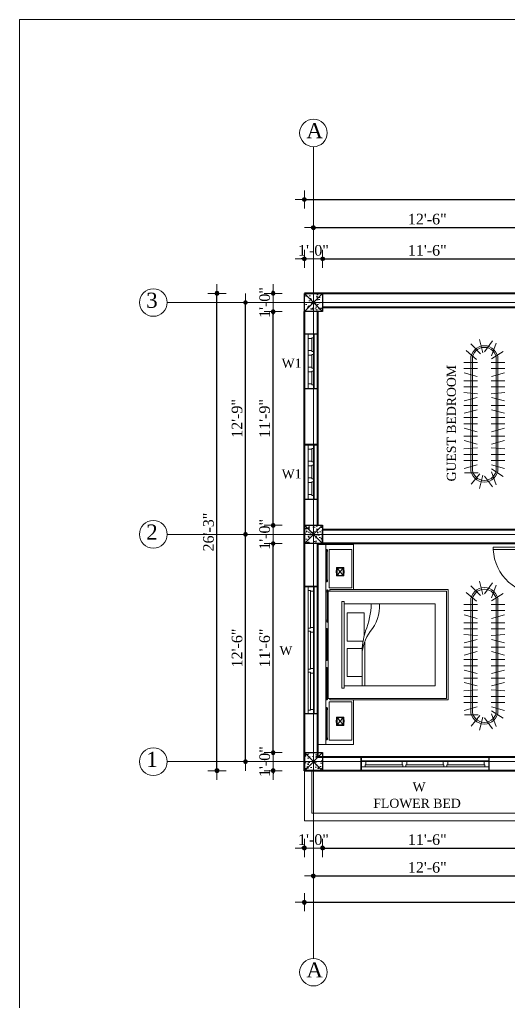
# Model space of a CAD drawing. Header units: inches. Extents: x 897 to 49934, y -34925 to -18564.
# Drawn here: x 7509 to 7831, y -25420 to -24773 of the extents above; entities that cross this region are included whole.
import ezdxf

# ---------------------------------------------------------------- set-up
doc = ezdxf.new("R2010")
doc.units = ezdxf.units.IN
doc.header["$LTSCALE"] = 35
doc.header["$MEASUREMENT"] = 0
doc.header["$PDMODE"] = 34
for name, color, linetype, lineweight in [('SES- Door&Window', 21, 'Continuous', 15), ('SES-DIMENSION', 142, 'Continuous', 13), ('SES-Furniture', 45, 'Continuous', 5), ('SES-HACTH', 8, 'Continuous', 13), ('SES-REBARS', 1, 'Continuous', 40), ('SES-Set Back Line', 2, 'Continuous', 15), ('SES-Staircase', 134, 'Continuous', 13), ('SES-TEXT', 3, 'Continuous', 20), ('SES-Wall Plan', 6, 'Continuous', 30)]:
    doc.layers.add(name, color=color, linetype=linetype, lineweight=lineweight)
doc.styles.add('7 INCH', font='times.ttf', dxfattribs={"height": 7})
doc.styles.add('SES-ARAIL', font='times.ttf', dxfattribs={"height": 6})
doc.dimstyles.new('7 INCH', dxfattribs={"dimscale": 0, "dimtxt": 7, "dimasz": 1, "dimexe": 2, "dimexo": 9, "dimgap": 2, "dimtad": 1, "dimdec": 0, "dimzin": 3, "dimdsep": 46, "dimlunit": 4, "dimtxsty": '7 INCH', "dimblk": 'DIM', "dimcen": 3, "dimdle": 3, "dimse1": 1, "dimse2": 1, "dimclrd": 256, "dimclre": 256, "dimclrt": 7, "dimadec": 1, "dimazin": 2, "dimtfac": 1, "dimtdec": 0, "dimtix": 1, "dimtofl": 0, "dimtmove": 2, "dimatfit": 3, "dimldrblk": 'ARW', "dimfxl": 2, "dimfrac": 2, "dimtolj": 2, "dimtzin": 0, "dimarcsym": 0})

# ---------------------------------------------------------------- blocks, each defined once
blk = doc.blocks.new('c11')
at = {"layer": 'SES-HACTH', "linetype": 'ByBlock'}
h = blk.add_hatch(dxfattribs=at)
h.set_pattern_fill('AR-CONC', color=256)
h.set_pattern_definition([(50, (-20422.33, 19414.4167), (7.1726018, -0.6275213), [0.75, -8.25]), (355, (-20422.33, 19414.417), (-1.3875133, 7.5219213), [0.6, -6.6]), (100.451444, (-20421.732, 19414.3644), (5.7850885, 6.8943999), [0.637402, -7.0114211]), (46.1842, (-20422.33, 19416.417), (10.6724133, -1.6551928), [1.125, -12.375]), (96.635635, (-20421.441, 19416.279), (9.3466195, 9.741186), [0.9561034, -10.5171376]), (351.184164, (-20422.33, 19416.417), (9.3466195, 9.741186), [0.9, -9.9]), (21, (-20421.33, 19415.9167), (5.9690705, -4.0261889), [0.75, -8.25]), (326, (-20421.33, 19415.917), (2.4331533, 7.2515005), [0.6, -6.6]), (71.451445, (-20420.8325, 19415.581), (8.4022238, 3.2253115), [0.6374019, -7.0114211]), (37.5, (-20422.33, 19414.4167), (0.12159855, 3.32893854), [0, -6.52, 0, -6.7, 0, -6.625]), (7.5, (-20422.33, 19414.4167), (2.63069537, 3.9441171), [0, -3.82, 0, -6.37, 0, -2.525]), (327.5, (-20424.56, 19414.4167), (5.33822436, -0.22554872), [0, -2.5, 0, -7.8, 0, -10.35]), (317.5, (-20425.56, 19414.4167), (5.8318617, 1.0010498), [0, -3.25, 0, -5.18, 0, -7.35])])
h.paths.add_polyline_path([(-6, 6), (-6, -6), (6, -6), (6, 6)])
for p, q in [((-6, 6), (6, -6)), ((6, 6), (-6, -6))]:
    blk.add_line(p, q, dxfattribs=at)
at = {"layer": 'SES-Wall Plan', "linetype": 'ByBlock'}
blk.add_lwpolyline([(-6, 6), (6, 6), (6, -6), (-6, -6)], close=True, dxfattribs=at)
blk = doc.blocks.new('6H')
at = {"layer": 'SES- Door&Window'}
for p, q in [((-78, -2.5), (-75.5, -2.5)), ((-75.5, -2.5), (3.5, -2.5)), ((-75.5, -2.5), (-75.5, -4)), ((-75.5, -4), (-75, -4)), ((-50.5, -4), (-75.5, -4)), ((-75, -4), (-75, -6.5)), ((-51, -4), (-51, -6.5)), ((-50.5, -2.5), (-50.5, -4)), ((-48.5, -2.5), (-48.5, -4)), ((-48.5, -4), (-48, -4)), ((-23.5, -4), (-48.5, -4)), ((-48, -4), (-48, -6.5)), ((-24, -4), (-24, -6.5)), ((-23.5, -4), (-24, -4)), ((-23.5, -2.5), (-23.5, -4)), ((-21.5, -2.5), (-21.5, -4)), ((3, -4), (-21.5, -4)), ((-21, -4), (-21, -6.5)), ((3, -4), (3, -6.5)), ((3.5, -4), (3, -4)), ((6, -2.5), (3.5, -2.5)), ((3.5, -2.5), (3.5, -4)), ((-78, -6.5), (-75, -6.5)), ((3, -6.5), (-75, -6.5)), ((6, -6.5), (3, -6.5))]:
    blk.add_line(p, q, dxfattribs=at)
at = {"layer": 'SES-Wall Plan'}
for p, q in [((-78, -9), (-78, 0)), ((-78, -9), (-78, 0)), ((6, -9), (6, 0))]:
    blk.add_line(p, q, dxfattribs=at)
blk.add_lwpolyline([(6, 0), (-78, 0), (-78, -9), (6, -9)], close=True, dxfattribs=at)
blk = doc.blocks.new('DIM')
at = {"layer": 'SES-DIMENSION'}
h = blk.add_hatch(color=256, dxfattribs=at)
h.paths.add_polyline_path([(0, 1.28), (0, 0), (1.28, 0, 0.414214)])
h.paths.add_polyline_path([(1.28, 0), (0, 0), (0, -1.28, 0.414214)])
h.paths.add_polyline_path([(0, 0), (-1.28, 0, 0.414214), (0, -1.28)])
h.paths.add_polyline_path([(0, 1.28, 0.414214), (-1.28, 0), (0, 0)])
for p, q in [((-6, 0), (6, 0)), ((0, 6), (0, -6))]:
    blk.add_line(p, q, dxfattribs=at)
blk.add_circle((0, 0), 1.28, dxfattribs=at)
blk = doc.blocks.new('*D954')
at = {"layer": 'Defpoints', "color": 0, "linetype": 'ByBlock', "transparency": 16777216}
for p in [(7696.97, -25268), (7708.97, -25268), (7708.97, -25319)]:
    blk.add_point(p, dxfattribs=at)
at = {"layer": 'SES-DIMENSION', "linetype": 'ByBlock', "lineweight": -2, "transparency": 16777216}
for p, q in [((7695.97, -25319), (7694.97, -25319)), ((7709.97, -25319), (7710.97, -25319))]:
    blk.add_line(p, q, dxfattribs=at)
blk.add_blockref('DIM', (7696.97, -25319), dxfattribs=at)
at = {"layer": 'SES-DIMENSION', "linetype": 'ByBlock', "lineweight": -2, "transparency": 16777216, "rotation": 180}
blk.add_blockref('DIM', (7708.97, -25319), dxfattribs=at)
at = {"layer": 'SES-DIMENSION', "color": 7, "linetype": 'ByBlock', "transparency": 16777216, "insert": (7702.97, -25313.44), "char_height": 7, "attachment_point": 5, "style": '7 INCH'}
blk.add_mtext('\\A2;1\'-0"', dxfattribs=at)
blk = doc.blocks.new('ARW')
at = {"layer": 'SES-DIMENSION'}
blk.add_lwpolyline([(10, 0, 0, 6, 0), (0, 0, 0, 0, 0), (10, 0, 0, 0, 0)], format="xyseb", dxfattribs=at)
blk = doc.blocks.new('*D955')
at = {"layer": 'Defpoints', "color": 0, "linetype": 'ByBlock', "transparency": 16777216}
for p in [(7708.97, -25268), (7846.97, -25268), (7846.97, -25319)]:
    blk.add_point(p, dxfattribs=at)
at = {"layer": 'SES-DIMENSION', "linetype": 'ByBlock', "lineweight": -2, "transparency": 16777216}
blk.add_line((7709.97, -25319), (7845.97, -25319), dxfattribs=at)
at = {"layer": 'SES-DIMENSION', "linetype": 'ByBlock', "lineweight": -2, "transparency": 16777216, "rotation": 180}
blk.add_blockref('DIM', (7708.97, -25319), dxfattribs=at)
at = {"layer": 'SES-DIMENSION', "linetype": 'ByBlock', "lineweight": -2, "transparency": 16777216}
blk.add_blockref('DIM', (7846.97, -25319), dxfattribs=at)
at = {"layer": 'SES-DIMENSION', "color": 7, "linetype": 'ByBlock', "transparency": 16777216, "insert": (7777.97, -25313.44), "char_height": 7, "attachment_point": 5, "style": '7 INCH'}
blk.add_mtext('\\A2;11\'-6"', dxfattribs=at)
blk = doc.blocks.new('*D961')
at = {"layer": 'Defpoints', "color": 0, "linetype": 'ByBlock', "transparency": 16777216}
for p in [(7702.97, -25268), (7852.97, -25268), (7852.97, -25337.34)]:
    blk.add_point(p, dxfattribs=at)
at = {"layer": 'SES-DIMENSION', "linetype": 'ByBlock', "lineweight": -2, "transparency": 16777216}
blk.add_line((7703.97, -25337.34), (7851.97, -25337.34), dxfattribs=at)
at = {"layer": 'SES-DIMENSION', "linetype": 'ByBlock', "lineweight": -2, "transparency": 16777216, "rotation": 180}
blk.add_blockref('DIM', (7702.97, -25337.34), dxfattribs=at)
at = {"layer": 'SES-DIMENSION', "linetype": 'ByBlock', "lineweight": -2, "transparency": 16777216}
blk.add_blockref('DIM', (7852.97, -25337.34), dxfattribs=at)
at = {"layer": 'SES-DIMENSION', "color": 7, "linetype": 'ByBlock', "transparency": 16777216, "insert": (7777.97, -25331.78), "char_height": 7, "attachment_point": 5, "style": '7 INCH'}
blk.add_mtext('\\A2;12\'-6"', dxfattribs=at)
blk = doc.blocks.new('*D964')
at = {"layer": 'Defpoints', "color": 0, "linetype": 'ByBlock', "transparency": 16777216}
for p in [(7696.97, -25268), (8146.97, -25268), (8146.97, -25354.71)]:
    blk.add_point(p, dxfattribs=at)
at = {"layer": 'SES-DIMENSION', "linetype": 'ByBlock', "lineweight": -2, "transparency": 16777216}
blk.add_line((7697.97, -25354.71), (8145.97, -25354.71), dxfattribs=at)
at = {"layer": 'SES-DIMENSION', "linetype": 'ByBlock', "lineweight": -2, "transparency": 16777216, "rotation": 180}
blk.add_blockref('DIM', (7696.97, -25354.71), dxfattribs=at)
at = {"layer": 'SES-DIMENSION', "linetype": 'ByBlock', "lineweight": -2, "transparency": 16777216}
blk.add_blockref('DIM', (8146.97, -25354.71), dxfattribs=at)
at = {"layer": 'SES-DIMENSION', "color": 7, "linetype": 'ByBlock', "transparency": 16777216, "insert": (7921.97, -25349.14), "char_height": 7, "attachment_point": 5, "style": '7 INCH'}
blk.add_mtext('\\A2;37\'-6"', dxfattribs=at)
blk = doc.blocks.new('*D965')
at = {"layer": 'Defpoints', "color": 0, "linetype": 'ByBlock', "transparency": 16777216}
for p in [(7676.41, -25256), (7696.97, -25256), (7696.97, -25268)]:
    blk.add_point(p, dxfattribs=at)
at = {"layer": 'SES-DIMENSION', "linetype": 'ByBlock', "lineweight": -2, "transparency": 16777216}
for p, q in [((7676.41, -25255), (7676.41, -25254)), ((7676.41, -25269), (7676.41, -25270))]:
    blk.add_line(p, q, dxfattribs=at)
for p, rotation in [((7676.41, -25256), 270), ((7676.41, -25268), 90)]:
    blk.add_blockref('DIM', p, dxfattribs=dict(at, rotation=rotation))
at = {"layer": 'SES-DIMENSION', "color": 7, "linetype": 'ByBlock', "transparency": 16777216, "insert": (7670.84, -25262), "char_height": 7, "attachment_point": 5, "rotation": 90, "style": '7 INCH'}
blk.add_mtext('\\A2;1\'-0"', dxfattribs=at)
blk = doc.blocks.new('*D966')
at = {"layer": 'Defpoints', "color": 0, "linetype": 'ByBlock', "transparency": 16777216}
for p in [(7676.41, -25118.11), (7696.97, -25118.11), (7696.97, -25256)]:
    blk.add_point(p, dxfattribs=at)
at = {"layer": 'SES-DIMENSION', "linetype": 'ByBlock', "lineweight": -2, "transparency": 16777216}
blk.add_line((7676.41, -25255), (7676.41, -25119.11), dxfattribs=at)
for p, rotation in [((7676.41, -25118.11), 90), ((7676.41, -25256), 270)]:
    blk.add_blockref('DIM', p, dxfattribs=dict(at, rotation=rotation))
at = {"layer": 'SES-DIMENSION', "color": 7, "linetype": 'ByBlock', "transparency": 16777216, "insert": (7670.84, -25187.06), "char_height": 7, "attachment_point": 5, "rotation": 90, "style": '7 INCH'}
blk.add_mtext('\\A2;11\'-6"', dxfattribs=at)
blk = doc.blocks.new('*D967')
at = {"layer": 'Defpoints', "color": 0, "linetype": 'ByBlock', "transparency": 16777216}
for p in [(7676.41, -25106.11), (7696.97, -25106.11), (7696.97, -25118.11)]:
    blk.add_point(p, dxfattribs=at)
at = {"layer": 'SES-DIMENSION', "linetype": 'ByBlock', "lineweight": -2, "transparency": 16777216}
for p, q in [((7676.41, -25105.11), (7676.41, -25104.11)), ((7676.41, -25119.11), (7676.41, -25120.11))]:
    blk.add_line(p, q, dxfattribs=at)
for p, rotation in [((7676.41, -25106.11), 270), ((7676.41, -25118.11), 90)]:
    blk.add_blockref('DIM', p, dxfattribs=dict(at, rotation=rotation))
at = {"layer": 'SES-DIMENSION', "color": 7, "linetype": 'ByBlock', "transparency": 16777216, "insert": (7670.84, -25112.11), "char_height": 7, "attachment_point": 5, "rotation": 90, "style": '7 INCH'}
blk.add_mtext('\\A2;1\'-0"', dxfattribs=at)
blk = doc.blocks.new('*D968')
at = {"layer": 'Defpoints', "color": 0, "linetype": 'ByBlock', "transparency": 16777216}
for p in [(7676.41, -24965.22), (7696.97, -24965.22), (7696.97, -25106.11)]:
    blk.add_point(p, dxfattribs=at)
at = {"layer": 'SES-DIMENSION', "linetype": 'ByBlock', "lineweight": -2, "transparency": 16777216}
blk.add_line((7676.41, -25105.11), (7676.41, -24966.22), dxfattribs=at)
for p, rotation in [((7676.41, -24965.22), 90), ((7676.41, -25106.11), 270)]:
    blk.add_blockref('DIM', p, dxfattribs=dict(at, rotation=rotation))
at = {"layer": 'SES-DIMENSION', "color": 7, "linetype": 'ByBlock', "transparency": 16777216, "insert": (7670.83, -25035.67), "char_height": 7, "attachment_point": 5, "rotation": 90, "style": '7 INCH'}
blk.add_mtext('\\A2;11\'-9"', dxfattribs=at)
blk = doc.blocks.new('*D969')
at = {"layer": 'Defpoints', "color": 0, "linetype": 'ByBlock', "transparency": 16777216}
for p in [(7676.41, -24953.22), (7696.97, -24953.22), (7696.97, -24965.22)]:
    blk.add_point(p, dxfattribs=at)
at = {"layer": 'SES-DIMENSION', "linetype": 'ByBlock', "lineweight": -2, "transparency": 16777216}
for p, q in [((7676.41, -24952.22), (7676.41, -24951.22)), ((7676.41, -24966.22), (7676.41, -24967.22))]:
    blk.add_line(p, q, dxfattribs=at)
for p, rotation in [((7676.41, -24953.22), 270), ((7676.41, -24965.22), 90)]:
    blk.add_blockref('DIM', p, dxfattribs=dict(at, rotation=rotation))
at = {"layer": 'SES-DIMENSION', "color": 7, "linetype": 'ByBlock', "transparency": 16777216, "insert": (7670.84, -24959.22), "char_height": 7, "attachment_point": 5, "rotation": 90, "style": '7 INCH'}
blk.add_mtext('\\A2;1\'-0"', dxfattribs=at)
blk = doc.blocks.new('*D939')
at = {"layer": 'Defpoints', "color": 0, "linetype": 'ByBlock', "transparency": 16777216}
for p in [(7658.2, -25112.11), (7696.97, -25112.11), (7696.97, -25262)]:
    blk.add_point(p, dxfattribs=at)
at = {"layer": 'SES-DIMENSION', "linetype": 'ByBlock', "lineweight": -2, "transparency": 16777216}
blk.add_line((7658.2, -25261), (7658.2, -25113.11), dxfattribs=at)
for p, rotation in [((7658.2, -25112.11), 90), ((7658.2, -25262), 270)]:
    blk.add_blockref('DIM', p, dxfattribs=dict(at, rotation=rotation))
at = {"layer": 'SES-DIMENSION', "color": 7, "linetype": 'ByBlock', "transparency": 16777216, "insert": (7652.64, -25187.06), "char_height": 7, "attachment_point": 5, "rotation": 90, "style": '7 INCH'}
blk.add_mtext('\\A2;12\'-6"', dxfattribs=at)
blk = doc.blocks.new('*D940')
at = {"layer": 'Defpoints', "color": 0, "linetype": 'ByBlock', "transparency": 16777216}
for p in [(7658.2, -24959.22), (7696.97, -24959.22), (7696.97, -25112.11)]:
    blk.add_point(p, dxfattribs=at)
at = {"layer": 'SES-DIMENSION', "linetype": 'ByBlock', "lineweight": -2, "transparency": 16777216}
blk.add_line((7658.2, -25111.11), (7658.2, -24960.22), dxfattribs=at)
for p, rotation in [((7658.2, -24959.22), 90), ((7658.2, -25112.11), 270)]:
    blk.add_blockref('DIM', p, dxfattribs=dict(at, rotation=rotation))
at = {"layer": 'SES-DIMENSION', "color": 7, "linetype": 'ByBlock', "transparency": 16777216, "insert": (7652.63, -25035.67), "char_height": 7, "attachment_point": 5, "rotation": 90, "style": '7 INCH'}
blk.add_mtext('\\A2;12\'-9"', dxfattribs=at)
blk = doc.blocks.new('*D941')
at = {"layer": 'Defpoints', "color": 0, "linetype": 'ByBlock', "transparency": 16777216}
for p in [(7639.38, -24953.22), (7696.97, -24953.22), (7696.97, -25268)]:
    blk.add_point(p, dxfattribs=at)
at = {"layer": 'SES-DIMENSION', "linetype": 'ByBlock', "lineweight": -2, "transparency": 16777216}
blk.add_line((7639.38, -25267), (7639.38, -24954.22), dxfattribs=at)
for p, rotation in [((7639.38, -24953.22), 90), ((7639.38, -25268), 270)]:
    blk.add_blockref('DIM', p, dxfattribs=dict(at, rotation=rotation))
at = {"layer": 'SES-DIMENSION', "color": 7, "linetype": 'ByBlock', "transparency": 16777216, "insert": (7633.82, -25110.61), "char_height": 7, "attachment_point": 5, "rotation": 90, "style": '7 INCH'}
blk.add_mtext('\\A2;26\'-3"', dxfattribs=at)
blk = doc.blocks.new('*D942')
at = {"layer": 'Defpoints', "color": 0, "linetype": 'ByBlock', "transparency": 16777216}
for p in [(7708.97, -24930.4), (7696.97, -24953.22), (7708.97, -24953.22)]:
    blk.add_point(p, dxfattribs=at)
at = {"layer": 'SES-DIMENSION', "linetype": 'ByBlock', "lineweight": -2, "transparency": 16777216}
for p, q in [((7695.97, -24930.4), (7694.97, -24930.4)), ((7709.97, -24930.4), (7710.97, -24930.4))]:
    blk.add_line(p, q, dxfattribs=at)
blk.add_blockref('DIM', (7696.97, -24930.4), dxfattribs=at)
at = {"layer": 'SES-DIMENSION', "linetype": 'ByBlock', "lineweight": -2, "transparency": 16777216, "rotation": 180}
blk.add_blockref('DIM', (7708.97, -24930.4), dxfattribs=at)
at = {"layer": 'SES-DIMENSION', "color": 7, "linetype": 'ByBlock', "transparency": 16777216, "insert": (7702.97, -24924.84), "char_height": 7, "attachment_point": 5, "style": '7 INCH'}
blk.add_mtext('\\A2;1\'-0"', dxfattribs=at)
blk = doc.blocks.new('*D943')
at = {"layer": 'Defpoints', "color": 0, "linetype": 'ByBlock', "transparency": 16777216}
for p in [(7846.97, -24930.4), (7708.97, -24953.22), (7846.97, -24953.22)]:
    blk.add_point(p, dxfattribs=at)
at = {"layer": 'SES-DIMENSION', "linetype": 'ByBlock', "lineweight": -2, "transparency": 16777216}
blk.add_line((7709.97, -24930.4), (7845.97, -24930.4), dxfattribs=at)
at = {"layer": 'SES-DIMENSION', "linetype": 'ByBlock', "lineweight": -2, "transparency": 16777216, "rotation": 180}
blk.add_blockref('DIM', (7708.97, -24930.4), dxfattribs=at)
at = {"layer": 'SES-DIMENSION', "linetype": 'ByBlock', "lineweight": -2, "transparency": 16777216}
blk.add_blockref('DIM', (7846.97, -24930.4), dxfattribs=at)
at = {"layer": 'SES-DIMENSION', "color": 7, "linetype": 'ByBlock', "transparency": 16777216, "insert": (7777.97, -24924.84), "char_height": 7, "attachment_point": 5, "style": '7 INCH'}
blk.add_mtext('\\A2;11\'-6"', dxfattribs=at)
blk = doc.blocks.new('*D949')
at = {"layer": 'Defpoints', "color": 0, "linetype": 'ByBlock', "transparency": 16777216}
for p in [(7852.97, -24909.82), (7702.97, -24953.22), (7852.97, -24953.22)]:
    blk.add_point(p, dxfattribs=at)
at = {"layer": 'SES-DIMENSION', "linetype": 'ByBlock', "lineweight": -2, "transparency": 16777216}
blk.add_line((7703.97, -24909.82), (7851.97, -24909.82), dxfattribs=at)
at = {"layer": 'SES-DIMENSION', "linetype": 'ByBlock', "lineweight": -2, "transparency": 16777216, "rotation": 180}
blk.add_blockref('DIM', (7702.97, -24909.82), dxfattribs=at)
at = {"layer": 'SES-DIMENSION', "linetype": 'ByBlock', "lineweight": -2, "transparency": 16777216}
blk.add_blockref('DIM', (7852.97, -24909.82), dxfattribs=at)
at = {"layer": 'SES-DIMENSION', "color": 7, "linetype": 'ByBlock', "transparency": 16777216, "insert": (7777.97, -24904.25), "char_height": 7, "attachment_point": 5, "style": '7 INCH'}
blk.add_mtext('\\A2;12\'-6"', dxfattribs=at)
blk = doc.blocks.new('*D952')
at = {"layer": 'Defpoints', "color": 0, "linetype": 'ByBlock', "transparency": 16777216}
for p in [(8146.97, -24891.25), (7696.97, -24953.22), (8146.97, -24953.22)]:
    blk.add_point(p, dxfattribs=at)
at = {"layer": 'SES-DIMENSION', "linetype": 'ByBlock', "lineweight": -2, "transparency": 16777216}
blk.add_line((7697.97, -24891.25), (8145.97, -24891.25), dxfattribs=at)
at = {"layer": 'SES-DIMENSION', "linetype": 'ByBlock', "lineweight": -2, "transparency": 16777216, "rotation": 180}
blk.add_blockref('DIM', (7696.97, -24891.25), dxfattribs=at)
at = {"layer": 'SES-DIMENSION', "linetype": 'ByBlock', "lineweight": -2, "transparency": 16777216}
blk.add_blockref('DIM', (8146.97, -24891.25), dxfattribs=at)
at = {"layer": 'SES-DIMENSION', "color": 7, "linetype": 'ByBlock', "transparency": 16777216, "insert": (7921.97, -24885.68), "char_height": 7, "attachment_point": 5, "style": '7 INCH'}
blk.add_mtext('\\A2;37\'-6"', dxfattribs=at)
blk = doc.blocks.new('w11')
at = {"layer": 'SES- Door&Window'}
for p, q in [((20350.03, -19817.65), (20353.03, -19817.65)), ((20350.03, -19821.65), (20352.53, -19821.65)), ((20352.53, -19821.65), (20352.53, -19820.15)), ((20352.53, -19820.15), (20353.03, -19820.15)), ((20361.53, -19820.15), (20352.53, -19820.15)), ((20352.53, -19821.65), (20383.53, -19821.65)), ((20383.03, -19817.65), (20353.03, -19817.65)), ((20353.03, -19820.15), (20353.03, -19817.65)), ((20361.03, -19820.15), (20361.03, -19817.65)), ((20361.53, -19821.65), (20361.53, -19820.15)), ((20363.53, -19821.65), (20363.53, -19820.15)), ((20363.53, -19820.15), (20364.03, -19820.15)), ((20372.53, -19820.15), (20363.53, -19820.15)), ((20364.03, -19820.15), (20364.03, -19817.65)), ((20372.03, -19820.15), (20372.03, -19817.65)), ((20372.53, -19820.15), (20372.03, -19820.15)), ((20372.53, -19821.65), (20372.53, -19820.15)), ((20383.03, -19820.15), (20374.53, -19820.15)), ((20374.53, -19821.65), (20374.53, -19820.15)), ((20375.03, -19820.15), (20375.03, -19817.65)), ((20386.03, -19817.65), (20383.03, -19817.65)), ((20383.03, -19820.15), (20383.03, -19817.65)), ((20383.53, -19820.15), (20383.03, -19820.15)), ((20383.53, -19821.65), (20383.53, -19820.15)), ((20386.03, -19821.65), (20383.53, -19821.65))]:
    blk.add_line(p, q, dxfattribs=at)
at = {"layer": 'SES-Wall Plan'}
for p, q in [((20386.03, -19815.15), (20350.03, -19815.15)), ((20350.03, -19815.15), (20350.03, -19824.15)), ((20350.03, -19815.15), (20350.03, -19824.15)), ((20386.03, -19815.15), (20386.03, -19824.15)), ((20386.03, -19824.15), (20350.03, -19824.15))]:
    blk.add_line(p, q, dxfattribs=at)
blk = doc.blocks.new('3ls')
at = {"layer": 'SES- Door&Window'}
for p, q in [((-36, -2.5), (-34, -2.5)), ((-34, -2.5), (-33, -3.5)), ((-33.5, -6.5), (-33.5, -5)), ((-33.5, -5), (-33, -5)), ((-33, -5), (-33, -3.5)), ((-2, -2.5), (-3, -3.5)), ((-3, -5), (-3, -3.5)), ((-2.5, -5), (-3, -5)), ((-2.5, -6.5), (-2.5, -5)), ((0, -2.5), (-2, -2.5)), ((-36, -6.5), (-33.5, -6.5)), ((0, -6.5), (-2.5, -6.5))]:
    blk.add_line(p, q, dxfattribs=at)
blk.add_lwpolyline([(-2.5, -6.5), (-2.5, -37.5), (-4, -37.5), (-4, -6.5)], close=True, dxfattribs=at)
blk.add_arc((-2.5, -6.5), 31.04, 177.22978, 267.22978, dxfattribs=at)
at = {"layer": 'SES-Wall Plan', "color": 6, "ltscale": 2}
for p, q in [((-36, -6.5), (-36, -1.5)), ((0, -6.5), (0, -1.5))]:
    blk.add_line(p, q, dxfattribs=at)
blk = doc.blocks.new('RACK-LARGA-01')
at = {"layer": 'SES-Furniture'}
for p, q in [((-0.35, 4.074), (-0.207, 3.7)), ((-0.001, 3.821), (-0.241, 4.141)), ((0.046, 3.795), (0.139, 4.184)), ((0.382, 4.062), (0.128, 3.754)), ((-0.213, 3.614), (-0.549, 3.831)), ((-0.207, 3.497), (-0.593, 3.601)), ((-0.4, 0.4), (-0.4, 3.6)), ((-0.35, 0.4), (-0.35, 3.6)), ((0.179, 3.729), (0.579, 3.729)), ((0.207, 3.497), (0.593, 3.601)), ((0.35, 0.4), (0.35, 3.6)), ((0.4, 0.4), (0.4, 3.6)), ((-0.2, 3.369), (-0.6, 3.369)), ((-0.2, 3.19), (-0.6, 3.19)), ((0.2, 3.369), (0.6, 3.369)), ((0.2, 3.19), (0.6, 3.19)), ((-0.201, 2.993), (-0.599, 3.028)), ((-0.207, 2.882), (-0.593, 2.779)), ((0.201, 2.993), (0.599, 3.028)), ((0.207, 2.882), (0.593, 2.779)), ((-0.2, 2.651), (-0.6, 2.651)), ((0.2, 2.651), (0.6, 2.651)), ((-0.207, 2.523), (-0.593, 2.42)), ((0.207, 2.523), (0.593, 2.42)), ((-0.2, 2.292), (-0.6, 2.292)), ((-0.2, 2.108), (-0.6, 2.108)), ((0.2, 2.292), (0.6, 2.292)), ((0.2, 2.108), (0.6, 2.108)), ((-0.2, 1.749), (-0.6, 1.749)), ((-0.207, 1.877), (-0.593, 1.98)), ((0.2, 1.749), (0.6, 1.749)), ((0.207, 1.877), (0.593, 1.98)), ((-0.207, 1.518), (-0.593, 1.621)), ((0.207, 1.518), (0.593, 1.621)), ((-0.2, 1.21), (-0.6, 1.21)), ((-0.201, 1.407), (-0.599, 1.372)), ((0.2, 1.21), (0.6, 1.21)), ((0.201, 1.407), (0.599, 1.372)), ((-0.2, 1.031), (-0.6, 1.031)), ((-0.207, 0.903), (-0.593, 0.799)), ((0.2, 1.031), (0.6, 1.031)), ((0.207, 0.903), (0.593, 0.799)), ((-0.2, 0.671), (-0.6, 0.671)), ((0.2, 0.671), (0.6, 0.671)), ((-0.2, 0.492), (-0.6, 0.492)), ((-0.213, 0.386), (-0.549, 0.169)), ((-0.35, -0.074), (-0.207, 0.3)), ((0.2, 0.492), (0.6, 0.492)), ((0.226, 0.401), (0.531, 0.142)), ((-0.001, 0.179), (-0.241, -0.141)), ((0.046, 0.205), (0.139, -0.184)), ((0.394, -0.052), (0.116, 0.235))]:
    blk.add_line(p, q, dxfattribs=at)
for centre, radius, start, end in [((0, 3.6), 0.4, 0, 180), ((0, 3.6), 0.35, 0, 180), ((0, 0.4), 0.4, 180, 0), ((0, 0.4), 0.35, 180, 0)]:
    blk.add_arc(centre, radius, start, end, dxfattribs=at)
blk = doc.blocks.new('CAMA QUEEN-SET-01')
for p, q in [((-2.2, 0), (-2.2, -0.17)), ((2.2, 0), (-2.2, 0)), ((2.2, -0.17), (2.2, 0)), ((-2.2, -0.17), (-2.2, -0.78)), ((-2.2, -0.17), (-2.087, -0.17)), ((-2.094, -0.19), (-2.094, -0.2)), ((-2.087, -0.19), (-2.094, -0.19)), ((-2.087, -0.2), (-2.094, -0.2)), ((-2.087, -0.17), (-2.05, -0.17)), ((-2.087, -0.19), (-2.087, -0.17)), ((-2.087, -0.19), (-2.05, -0.19)), ((-2.087, -0.2), (-2.05, -0.2)), ((-2.087, -0.21), (-2.087, -0.2)), ((-2.05, -0.21), (-2.087, -0.21)), ((-2.05, -0.17), (-2.05, -0.17)), ((-2.05, -0.17), (-1.432, -0.17)), ((-2.05, -0.19), (-2.05, -0.17)), ((-2.05, -0.19), (-2.05, -0.17)), ((-2.05, -0.19), (-2.05, -0.19)), ((-1.432, -0.19), (-2.05, -0.19)), ((-2.05, -0.2), (-2.05, -0.2)), ((-2.05, -0.21), (-2.05, -0.2)), ((-2.05, -0.21), (-2.05, -0.2)), ((-1.432, -0.2), (-2.05, -0.2)), ((-2.05, -0.21), (-2.05, -0.21)), ((-1.432, -0.17), (-1.396, -0.17)), ((-1.432, -0.19), (-1.432, -0.17)), ((-1.432, -0.19), (-1.396, -0.19)), ((-1.432, -0.2), (-1.396, -0.2)), ((-1.432, -0.21), (-1.432, -0.2)), ((-1.396, -0.21), (-1.432, -0.21)), ((-1.396, -0.17), (-1.206, -0.17)), ((-1.396, -0.19), (-1.396, -0.17)), ((-1.386, -0.19), (-1.396, -0.19)), ((-1.396, -0.21), (-1.396, -0.2)), ((-1.386, -0.2), (-1.396, -0.2)), ((-1.386, -0.19), (-1.386, -0.2)), ((-1.214, -0.19), (-1.214, -0.2)), ((-1.206, -0.19), (-1.214, -0.19)), ((-1.206, -0.2), (-1.214, -0.2)), ((-1.206, -0.17), (-1.17, -0.17)), ((-1.206, -0.19), (-1.206, -0.17)), ((-1.206, -0.19), (-1.17, -0.19)), ((-1.206, -0.2), (-1.17, -0.2)), ((-1.206, -0.21), (-1.206, -0.2)), ((-1.17, -0.21), (-1.206, -0.21)), ((-1.17, -0.17), (-1.169, -0.17)), ((-1.17, -0.19), (-1.17, -0.17)), ((-1.17, -0.19), (-1.169, -0.19)), ((-1.17, -0.2), (-1.169, -0.2)), ((-1.17, -0.21), (-1.17, -0.2)), ((-1.169, -0.21), (-1.17, -0.21)), ((-1.169, -0.17), (-0.552, -0.17)), ((-1.169, -0.19), (-1.169, -0.17)), ((-0.552, -0.19), (-1.169, -0.19)), ((-0.552, -0.2), (-1.169, -0.2)), ((-1.169, -0.21), (-1.169, -0.2)), ((-0.552, -0.17), (-0.515, -0.17)), ((-0.552, -0.19), (-0.552, -0.17)), ((-0.552, -0.19), (-0.515, -0.19)), ((-0.552, -0.2), (-0.515, -0.2)), ((-0.552, -0.21), (-0.552, -0.2)), ((-0.515, -0.21), (-0.552, -0.21)), ((-0.515, -0.17), (-0.344, -0.17)), ((-0.515, -0.19), (-0.515, -0.17)), ((-0.505, -0.19), (-0.515, -0.19)), ((-0.505, -0.2), (-0.515, -0.2)), ((-0.515, -0.21), (-0.515, -0.2)), ((-0.505, -0.19), (-0.505, -0.2)), ((-0.351, -0.19), (-0.351, -0.2)), ((-0.344, -0.19), (-0.351, -0.19)), ((-0.344, -0.2), (-0.351, -0.2)), ((-0.344, -0.17), (-0.307, -0.17)), ((-0.344, -0.19), (-0.344, -0.17)), ((-0.344, -0.19), (-0.307, -0.19)), ((-0.344, -0.2), (-0.307, -0.2)), ((-0.344, -0.21), (-0.344, -0.2)), ((-0.307, -0.21), (-0.344, -0.21)), ((-0.307, -0.17), (-0.307, -0.17)), ((-0.307, -0.17), (0.311, -0.17)), ((-0.307, -0.19), (-0.307, -0.17)), ((-0.307, -0.19), (-0.307, -0.17)), ((-0.307, -0.19), (-0.307, -0.19)), ((0.311, -0.19), (-0.307, -0.19)), ((-0.307, -0.2), (-0.307, -0.2)), ((-0.307, -0.21), (-0.307, -0.2)), ((0.311, -0.2), (-0.307, -0.2)), ((-0.307, -0.21), (-0.307, -0.2)), ((-0.307, -0.21), (-0.307, -0.21)), ((0.311, -0.17), (0.347, -0.17)), ((0.311, -0.19), (0.311, -0.17)), ((0.311, -0.19), (0.347, -0.19)), ((0.311, -0.2), (0.347, -0.2)), ((0.311, -0.21), (0.311, -0.2)), ((0.347, -0.21), (0.311, -0.21)), ((0.347, -0.17), (0.503, -0.17)), ((0.347, -0.19), (0.347, -0.17)), ((0.357, -0.19), (0.347, -0.19)), ((0.357, -0.2), (0.347, -0.2)), ((0.347, -0.21), (0.347, -0.2)), ((0.357, -0.19), (0.357, -0.2)), ((0.495, -0.2), (0.495, -0.21)), ((0.503, -0.2), (0.495, -0.2)), ((0.503, -0.21), (0.495, -0.21)), ((0.503, -0.17), (0.539, -0.17)), ((0.503, -0.2), (0.503, -0.17)), ((0.503, -0.2), (0.539, -0.2)), ((0.503, -0.21), (0.539, -0.21)), ((0.503, -0.22), (0.503, -0.21)), ((0.539, -0.17), (0.54, -0.17)), ((0.539, -0.2), (0.539, -0.17)), ((0.539, -0.2), (0.54, -0.2)), ((0.539, -0.21), (0.54, -0.21)), ((0.539, -0.22), (0.539, -0.21)), ((0.54, -0.17), (1.157, -0.17)), ((0.54, -0.2), (0.54, -0.17)), ((1.157, -0.2), (0.54, -0.2)), ((1.157, -0.21), (0.54, -0.21)), ((0.54, -0.22), (0.54, -0.21)), ((1.157, -0.17), (1.194, -0.17)), ((1.157, -0.2), (1.157, -0.17)), ((1.157, -0.2), (1.194, -0.2)), ((1.157, -0.21), (1.194, -0.21)), ((1.157, -0.22), (1.157, -0.21)), ((1.194, -0.17), (1.39, -0.17)), ((1.194, -0.2), (1.194, -0.17)), ((1.204, -0.2), (1.194, -0.2)), ((1.204, -0.21), (1.194, -0.21)), ((1.194, -0.22), (1.194, -0.21)), ((1.204, -0.2), (1.204, -0.21)), ((1.383, -0.19), (1.383, -0.2)), ((1.39, -0.19), (1.383, -0.19)), ((1.39, -0.2), (1.383, -0.2)), ((1.39, -0.17), (1.427, -0.17)), ((1.39, -0.19), (1.39, -0.17)), ((1.39, -0.19), (1.427, -0.19)), ((1.39, -0.2), (1.427, -0.2)), ((1.39, -0.21), (1.39, -0.2)), ((1.427, -0.21), (1.39, -0.21)), ((1.427, -0.17), (1.427, -0.17)), ((1.427, -0.17), (2.045, -0.17)), ((1.427, -0.19), (1.427, -0.17)), ((1.427, -0.19), (1.427, -0.17)), ((1.427, -0.19), (1.427, -0.19)), ((2.045, -0.19), (1.427, -0.19)), ((1.427, -0.2), (1.427, -0.2)), ((1.427, -0.21), (1.427, -0.2)), ((2.045, -0.2), (1.427, -0.2)), ((1.427, -0.21), (1.427, -0.2)), ((1.427, -0.21), (1.427, -0.21)), ((2.045, -0.17), (2.081, -0.17)), ((2.045, -0.19), (2.045, -0.17)), ((2.045, -0.19), (2.081, -0.19)), ((2.045, -0.2), (2.081, -0.2)), ((2.045, -0.21), (2.045, -0.2)), ((2.081, -0.21), (2.045, -0.21)), ((2.081, -0.17), (2.2, -0.17)), ((2.081, -0.19), (2.081, -0.17)), ((2.091, -0.19), (2.081, -0.19)), ((2.091, -0.2), (2.081, -0.2)), ((2.081, -0.21), (2.081, -0.2)), ((2.091, -0.19), (2.091, -0.2)), ((2.2, -0.78), (2.2, -0.17)), ((-2.104, -0.244), (-2.104, -0.743)), ((-2.104, -0.244), (-1.26, -0.244)), ((-1.727, -0.408), (-1.776, -0.408)), ((-1.776, -0.408), (-1.776, -0.568)), ((-1.689, -0.482), (-1.765, -0.421)), ((-1.742, -0.421), (-1.765, -0.421)), ((-1.765, -0.421), (-1.765, -0.462)), ((-1.744, -0.423), (-1.757, -0.441)), ((-1.742, -0.421), (-1.744, -0.423)), ((-1.631, -0.421), (-1.742, -0.421)), ((-1.708, -0.399), (-1.727, -0.408)), ((-1.646, -0.408), (-1.727, -0.408)), ((-1.686, -0.396), (-1.708, -0.399)), ((-1.665, -0.399), (-1.686, -0.396)), ((-1.606, -0.421), (-1.676, -0.482)), ((-1.646, -0.408), (-1.665, -0.399)), ((-1.594, -0.408), (-1.646, -0.408)), ((-1.606, -0.421), (-1.631, -0.421)), ((-1.629, -0.423), (-1.631, -0.421)), ((-1.616, -0.441), (-1.629, -0.423)), ((-1.606, -0.48), (-1.606, -0.421)), ((-1.594, -0.568), (-1.594, -0.408)), ((-1.26, -0.743), (-1.26, -0.244)), ((-1.218, -0.78), (-1.218, -0.263)), ((-1.218, -0.263), (-1.185, -0.263)), ((-1.185, -0.22), (0.503, -0.22)), ((-1.185, -0.22), (-1.185, -0.263)), ((-1.185, -2.82), (-1.185, -0.263)), ((0.539, -0.22), (0.503, -0.22)), ((0.54, -0.22), (0.539, -0.22)), ((0.54, -0.22), (1.157, -0.22)), ((1.176, -0.22), (1.157, -0.22)), ((1.194, -0.22), (1.176, -0.22)), ((1.176, -0.22), (1.176, -0.263)), ((1.176, -2.82), (1.176, -0.263)), ((1.176, -0.263), (1.209, -0.263)), ((1.209, -0.263), (1.209, -0.78)), ((1.246, -0.244), (1.246, -0.743)), ((1.246, -0.244), (2.09, -0.244)), ((1.559, -0.408), (1.51, -0.408)), ((1.51, -0.408), (1.51, -0.568)), ((1.597, -0.482), (1.521, -0.421)), ((1.544, -0.421), (1.521, -0.421)), ((1.521, -0.421), (1.521, -0.462)), ((1.542, -0.423), (1.529, -0.441)), ((1.544, -0.421), (1.542, -0.423)), ((1.655, -0.421), (1.544, -0.421)), ((1.579, -0.399), (1.559, -0.408)), ((1.641, -0.408), (1.559, -0.408)), ((1.6, -0.396), (1.579, -0.399)), ((1.621, -0.399), (1.6, -0.396)), ((1.681, -0.421), (1.61, -0.482)), ((1.641, -0.408), (1.621, -0.399)), ((1.692, -0.408), (1.641, -0.408)), ((1.681, -0.421), (1.655, -0.421)), ((1.658, -0.423), (1.655, -0.421)), ((1.671, -0.441), (1.658, -0.423)), ((1.681, -0.48), (1.681, -0.421)), ((1.692, -0.568), (1.692, -0.408)), ((2.09, -0.743), (2.09, -0.244)), ((-1.776, -0.568), (-1.718, -0.568)), ((-1.757, -0.441), (-1.765, -0.462)), ((-1.765, -0.462), (-1.765, -0.511)), ((-1.692, -0.491), (-1.765, -0.556)), ((-1.765, -0.511), (-1.765, -0.556)), ((-1.765, -0.511), (-1.757, -0.531)), ((-1.765, -0.556), (-1.737, -0.556)), ((-1.757, -0.531), (-1.744, -0.55)), ((-1.744, -0.55), (-1.737, -0.556)), ((-1.737, -0.556), (-1.636, -0.556)), ((-1.718, -0.568), (-1.655, -0.568)), ((-1.718, -0.568), (-1.708, -0.573)), ((-1.708, -0.573), (-1.686, -0.576)), ((-1.691, -0.484), (-1.692, -0.486)), ((-1.692, -0.486), (-1.692, -0.489)), ((-1.692, -0.489), (-1.692, -0.491)), ((-1.692, -0.491), (-1.691, -0.494)), ((-1.689, -0.482), (-1.691, -0.484)), ((-1.691, -0.494), (-1.689, -0.496)), ((-1.687, -0.48), (-1.689, -0.482)), ((-1.689, -0.496), (-1.687, -0.497)), ((-1.685, -0.479), (-1.687, -0.48)), ((-1.687, -0.497), (-1.685, -0.498)), ((-1.686, -0.576), (-1.665, -0.573)), ((-1.683, -0.479), (-1.685, -0.479)), ((-1.685, -0.498), (-1.683, -0.499)), ((-1.68, -0.479), (-1.683, -0.479)), ((-1.683, -0.499), (-1.68, -0.498)), ((-1.678, -0.48), (-1.68, -0.479)), ((-1.68, -0.498), (-1.678, -0.497)), ((-1.676, -0.482), (-1.678, -0.48)), ((-1.678, -0.497), (-1.676, -0.496)), ((-1.675, -0.484), (-1.676, -0.482)), ((-1.676, -0.496), (-1.675, -0.494)), ((-1.674, -0.486), (-1.675, -0.484)), ((-1.675, -0.494), (-1.674, -0.491)), ((-1.606, -0.556), (-1.675, -0.494)), ((-1.674, -0.489), (-1.674, -0.486)), ((-1.674, -0.491), (-1.674, -0.489)), ((-1.665, -0.573), (-1.655, -0.568)), ((-1.655, -0.568), (-1.594, -0.568)), ((-1.636, -0.556), (-1.629, -0.55)), ((-1.636, -0.556), (-1.606, -0.556)), ((-1.629, -0.55), (-1.616, -0.531)), ((-1.608, -0.463), (-1.616, -0.441)), ((-1.616, -0.531), (-1.608, -0.51)), ((-1.606, -0.48), (-1.608, -0.463)), ((-1.608, -0.51), (-1.606, -0.493)), ((-1.606, -0.493), (-1.606, -0.48)), ((-1.606, -0.556), (-1.606, -0.493)), ((0.945, -0.522), (-0.955, -0.522)), ((-0.955, -0.522), (-0.955, -0.572)), ((-0.955, -0.572), (0.945, -0.572)), ((-0.905, -2.572), (-0.905, -0.572)), ((-0.905, -0.572), (0.595, -0.572)), ((-0.905, -0.572), (0.895, -0.572)), ((-0.705, -0.638), (-0.085, -0.638)), ((-0.705, -0.968), (-0.705, -0.638)), ((-0.085, -0.638), (-0.085, -0.968)), ((0.075, -0.638), (0.695, -0.638)), ((0.075, -0.99), (0.075, -0.638)), ((0.695, -0.638), (0.695, -1.018)), ((0.895, -0.572), (0.895, -2.572)), ((0.945, -0.572), (0.945, -0.522)), ((1.51, -0.568), (1.568, -0.568)), ((1.529, -0.441), (1.521, -0.462)), ((1.521, -0.462), (1.521, -0.511)), ((1.595, -0.491), (1.521, -0.556)), ((1.521, -0.511), (1.521, -0.556)), ((1.521, -0.511), (1.529, -0.531)), ((1.521, -0.556), (1.549, -0.556)), ((1.529, -0.531), (1.542, -0.55)), ((1.542, -0.55), (1.549, -0.556)), ((1.549, -0.556), (1.65, -0.556)), ((1.568, -0.568), (1.632, -0.568)), ((1.568, -0.568), (1.579, -0.573)), ((1.579, -0.573), (1.6, -0.576)), ((1.595, -0.486), (1.594, -0.489)), ((1.594, -0.489), (1.595, -0.491)), ((1.596, -0.484), (1.595, -0.486)), ((1.595, -0.491), (1.596, -0.494)), ((1.597, -0.482), (1.596, -0.484)), ((1.596, -0.494), (1.597, -0.496)), ((1.599, -0.48), (1.597, -0.482)), ((1.597, -0.496), (1.599, -0.497)), ((1.601, -0.479), (1.599, -0.48)), ((1.599, -0.497), (1.601, -0.498)), ((1.6, -0.576), (1.621, -0.573)), ((1.603, -0.479), (1.601, -0.479)), ((1.601, -0.498), (1.603, -0.499)), ((1.606, -0.479), (1.603, -0.479)), ((1.603, -0.499), (1.606, -0.498)), ((1.608, -0.48), (1.606, -0.479)), ((1.606, -0.498), (1.608, -0.497)), ((1.61, -0.482), (1.608, -0.48)), ((1.608, -0.497), (1.61, -0.496)), ((1.611, -0.484), (1.61, -0.482)), ((1.61, -0.496), (1.611, -0.494)), ((1.612, -0.486), (1.611, -0.484)), ((1.611, -0.494), (1.612, -0.491)), ((1.681, -0.556), (1.611, -0.494)), ((1.612, -0.489), (1.612, -0.486)), ((1.612, -0.491), (1.612, -0.489)), ((1.621, -0.573), (1.632, -0.568)), ((1.632, -0.568), (1.692, -0.568)), ((1.65, -0.556), (1.658, -0.55)), ((1.65, -0.556), (1.681, -0.556)), ((1.658, -0.55), (1.671, -0.531)), ((1.679, -0.463), (1.671, -0.441)), ((1.671, -0.531), (1.679, -0.51)), ((1.681, -0.48), (1.679, -0.463)), ((1.679, -0.51), (1.681, -0.493)), ((1.681, -0.493), (1.681, -0.48)), ((1.681, -0.556), (1.681, -0.493)), ((-2.2, -0.78), (-1.218, -0.78)), ((-2.104, -0.743), (-1.26, -0.743)), ((-1.218, -2.857), (-1.218, -0.78)), ((1.209, -0.78), (1.209, -2.857)), ((1.209, -0.78), (2.2, -0.78)), ((1.246, -0.743), (2.09, -0.743)), ((-0.905, -0.968), (-0.195, -0.968)), ((0.068, -1.028), (-0.905, -1.028)), ((0.695, -1.018), (0.208, -1.018)), ((0.895, -2.572), (-0.905, -2.572)), ((1.209, -2.857), (-1.218, -2.857)), ((1.176, -2.82), (-1.185, -2.82))]:
    blk.add_line(p, q)
for centre, radius, start, end in [((-0.264, -1.901), 0.934, 53.9597, 87.4602), ((-0.189, -2.562), 1.594, 72.1966, 90.7418), ((0.981, 0.696), 1.869, 248.5931, 267.384), ((0.857, -0.453), 0.898, 230.4539, 272.4327)]:
    blk.add_arc(centre, radius, start, end)
blk = doc.blocks.new('sdfhdfgb')
at = {"layer": 'SES-DIMENSION'}
for p, q in [((7509.31, -24772.66), (10873.31, -24772.66)), ((7509.31, -27148.66), (7509.31, -24772.66))]:
    blk.add_line(p, q, dxfattribs=at)

msp = doc.modelspace()

# ---------------------------------------------------------------- linework, layer by layer
at = {"layer": 'SES-DIMENSION'}
for centre in [(7702.97, -24847.38), (7597.42, -24959.22), (7597.42, -25112.11), (7597.42, -25262), (7702.97, -25400.85)]:
    msp.add_circle(centre, 9.09, dxfattribs=at)
at = {"layer": 'SES-REBARS', "color": 6, "linetype": 'ByBlock'}
for p, q in [((7696.97, -25268), (7696.97, -24965.22)), ((7696.97, -25052.89), (7705.97, -25052.89)), ((7846.97, -25109.11), (7708.97, -25109.11)), ((7846.97, -25118.11), (7708.97, -25118.11)), ((7846.97, -25259), (7705.97, -25259)), ((7846.97, -25268), (7696.97, -25268))]:
    msp.add_line(p, q, dxfattribs=at)
for points in [[(8146.97, -24953.22), (7696.97, -24953.22)], [(7708.97, -24962.22), (7846.97, -24962.22)], [(7705.97, -25030.67), (7705.97, -24965.22)], [(7705.97, -25106.11), (7705.97, -25030.67)], [(7705.97, -25259), (7705.97, -25118.11)]]:
    msp.add_lwpolyline(points, dxfattribs=at)
at = {"layer": 'SES-Set Back Line'}
for p, q in [((7702.97, -24856.47), (7702.97, -25391.76)), ((8277.64, -24959.22), (7606.51, -24959.22)), ((8277.64, -25112.11), (7606.51, -25112.11)), ((8277.64, -25262), (7606.51, -25262))]:
    msp.add_line(p, q, dxfattribs=at)
at = {"layer": 'SES-Staircase', "linetype": 'ByBlock'}
for points in [[(7846.97, -25301), (7696.97, -25301), (7696.97, -25268)], [(7846.97, -25296), (7701.97, -25296), (7701.97, -25268)]]:
    msp.add_lwpolyline(points, dxfattribs=at)
at = {"layer": 'SES-Wall Plan', "linetype": 'ByBlock'}
msp.add_line((7708.97, -25118.11), (7708.97, -25109.11), dxfattribs=at)

# ---------------------------------------------------------------- block references
at = {"layer": 'SES-DIMENSION'}
msp.add_blockref('sdfhdfgb', (0, 0), dxfattribs=at)
at = {"layer": 'SES-DIMENSION', "linetype": 'ByBlock', "rotation": 90}
for p in [(-12118.18, -45365.98), (-12118.18, -45438.92)]:
    msp.add_blockref('w11', p, dxfattribs=at)
at = {"layer": 'SES-Furniture'}
for name, p, xscale, yscale, zscale, rotation in [('RACK-LARGA-01', (7815.61, -24987.68), 22.5, 22.5, 22.5, 180), ('CAMA QUEEN-SET-01', (7705.97, -25184.8), 30, 30, 30, 89.99999999999997), ('RACK-LARGA-01', (7815.61, -25147.2), 22.5, 22.5, 22.5, 180)]:
    msp.add_blockref(name, p, dxfattribs=dict(at, xscale=xscale, yscale=yscale, zscale=zscale, rotation=rotation))
at = {"layer": 'SES-HACTH', "ltscale": 2, "xscale": -1}
for name, p, rotation in [('3ls', (7858.97, -25118.11), 270), ('6H', (7696.97, -25224.56), 90), ('6H', (7812.47, -25268), 180)]:
    msp.add_blockref(name, p, dxfattribs=dict(at, rotation=rotation))
at = {"layer": 'SES-REBARS', "linetype": 'ByBlock'}
for p in [(7702.97, -24959.22), (7702.97, -25112.11), (7702.97, -25262)]:
    msp.add_blockref('c11', p, dxfattribs=at)

# ---------------------------------------------------------------- texts
at = {"layer": 'SES-TEXT', "ltscale": 2, "style": 'SES-ARAIL'}
for s, height, p in [('A', 10, (7698.29, -24850.86)), ('3', 10, (7592.74, -24962.71)), ('W1', 6, (7682.04, -25002.25)), ('W1', 6, (7682.04, -25075.19)), ('2', 10, (7592.74, -25115.6)), ('W', 6, (7680.57, -25191.63)), ('1', 10, (7592.74, -25265.49)), ('W', 6, (7768.32, -25281.69)), ('FLOWER BED', 6, (7742.44, -25292.46)), ('A', 10, (7698.29, -25404.33))]:
    msp.add_text(s, height=height, dxfattribs=at).set_placement(p)
msp.add_text('GUEST BEDROOM', height=6, rotation=90, dxfattribs=at).set_placement((7796.89, -25077.2))

# ---------------------------------------------------------------- dimensions: what is measured, and where the dimension line sits
at = {"layer": 'SES-DIMENSION', "linetype": 'ByBlock'}
for base, p1, p2, picture, middle in [((8146.97, -24891.25), (7696.97, -24953.22), (8146.97, -24953.22), '*D952', (7921.97, -24885.68)), ((7852.97, -24909.82), (7702.97, -24953.22), (7852.97, -24953.22), '*D949', (7777.97, -24904.25)), ((7708.97, -24930.4), (7696.97, -24953.22), (7708.97, -24953.22), '*D942', (7702.97, -24924.84)), ((7846.97, -24930.4), (7708.97, -24953.22), (7846.97, -24953.22), '*D943', (7777.97, -24924.84)), ((7708.97, -25319), (7696.97, -25268), (7708.97, -25268), '*D954', (7702.97, -25313.44)), ((8146.97, -25354.71), (7696.97, -25268), (8146.97, -25268), '*D964', (7921.97, -25349.14)), ((7852.97, -25337.34), (7702.97, -25268), (7852.97, -25268), '*D961', (7777.97, -25331.78)), ((7846.97, -25319), (7708.97, -25268), (7846.97, -25268), '*D955', (7777.97, -25313.44))]:
    dim = msp.add_linear_dim(base=base, p1=p1, p2=p2, dimstyle='7 INCH', override={"dimscale": 1}, dxfattribs=at)
    dim.commit()
    dim.dimension.update_dxf_attribs({"geometry": picture, "text_midpoint": middle})
for base, p1, p2, picture, middle in [((7639.38, -24953.22), (7696.97, -25268), (7696.97, -24953.22), '*D941', (7633.82, -25110.61)), ((7676.41, -24953.22), (7696.97, -24965.22), (7696.97, -24953.22), '*D969', (7670.84, -24959.22)), ((7658.2, -24959.22), (7696.97, -25112.11), (7696.97, -24959.22), '*D940', (7652.63, -25035.67)), ((7676.41, -24965.22), (7696.97, -25106.11), (7696.97, -24965.22), '*D968', (7670.83, -25035.67)), ((7676.41, -25106.11), (7696.97, -25118.11), (7696.97, -25106.11), '*D967', (7670.84, -25112.11)), ((7658.2, -25112.11), (7696.97, -25262), (7696.97, -25112.11), '*D939', (7652.64, -25187.06)), ((7676.41, -25118.11), (7696.97, -25256), (7696.97, -25118.11), '*D966', (7670.84, -25187.06)), ((7676.41, -25256), (7696.97, -25268), (7696.97, -25256), '*D965', (7670.84, -25262))]:
    dim = msp.add_linear_dim(base=base, p1=p1, p2=p2, angle=90, dimstyle='7 INCH', override={"dimscale": 1}, dxfattribs=at)
    dim.commit()
    dim.dimension.update_dxf_attribs({"geometry": picture, "text_midpoint": middle})

doc.saveas('drawing.dxf')
